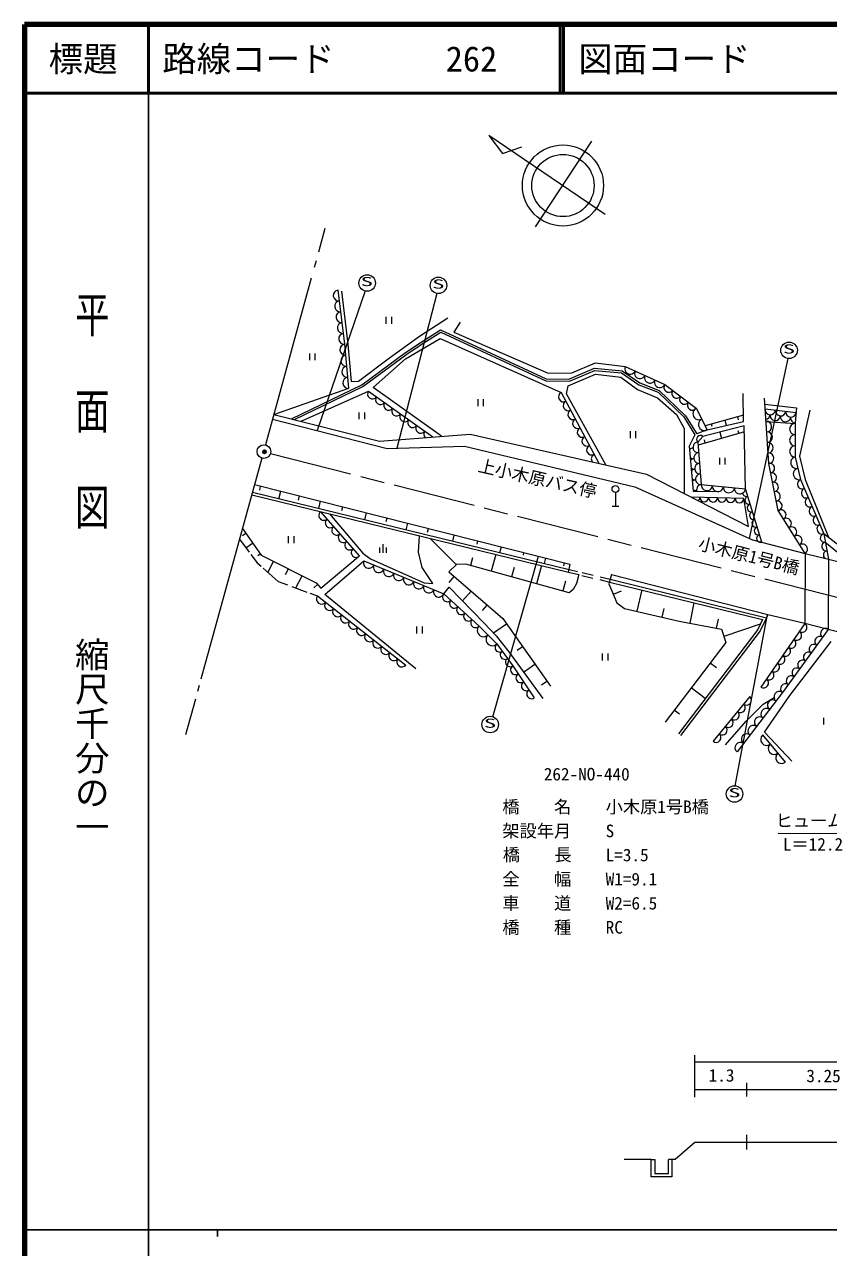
# Model space of a CAD drawing. Units: millimetres, scale not verified. Extents: x 40000 to 680000, y 20000 to 380000.
# Drawn here: x 40000 to 156706, y 202409 to 380000 of the extents above; entities that cross this region are included whole.
import ezdxf
from ezdxf.enums import TextEntityAlignment as Align

# ---------------------------------------------------------------- set-up
doc = ezdxf.new("R2010")
doc.units = ezdxf.units.MM
doc.header["$LTSCALE"] = 1000
doc.header["$PDMODE"] = 32
doc.header["$PDSIZE"] = 500
doc.linetypes.add('CHAIN', pattern=[18.5, 12, -1.5, 3.5, -1.5])
for name, color, linetype, lineweight in [('M-BGD', 7, 'Continuous', 13), ('M-BMK', 2, 'CHAIN', 13), ('M-BMK-SRVR', 3, 'Continuous', 13), ('M-STR-HTXT', 7, 'Continuous', 13), ('M-STR-STR1', 1, 'Continuous', 13), ('M-STR-STR3', 7, 'Continuous', 13), ('M-STR-STRC', 7, 'Continuous', 13), ('M-TTL', 2, 'Continuous', 140), ('M-TTL-BAND', 7, 'Continuous', 25), ('M-TTL-LINE', 7, 'Continuous', 50)]:
    doc.layers.add(name, color=color, linetype=linetype, lineweight=lineweight)
doc.layers.add('M-OTRS', color=6, linetype='Continuous')
doc.layers.add('M-TTL-TXT', color=7, linetype='Continuous')
doc.styles.add('@ＭＳ ゴシック', font='')
doc.styles.add('ＭＳ ゴシック', font='')
doc.styles.get('@ＭＳ ゴシック').set_extended_font_data('@MS Gothic')
doc.styles.get('ＭＳ ゴシック').set_extended_font_data('MS Gothic')

msp = doc.modelspace()

# ---------------------------------------------------------------- linework, layer by layer
at = {"layer": 'M-BGD'}
for p, q in [((86511, 333580), (85516, 341434)), ((86030, 341262), (86922, 333580)), ((92513, 336537), (92513, 337537)), ((93263, 337537), (93263, 336537)), ((97315, 334746), (101465, 337387)), ((103248, 336774), (102314, 335310)), ((92959, 331590), (97315, 334746)), ((95308, 331427), (100359, 334420)), ((97425, 333789), (100397, 335643)), ((97588, 333537), (100419, 335303)), ((100359, 334420), (117899, 326563)), ((100397, 335643), (115731, 328551)), ((100419, 335303), (115662, 328252)), ((102314, 335310), (116018, 329369)), ((81403, 331246), (81403, 332246)), ((82153, 332246), (82153, 331246)), ((87094, 327166), (86511, 333580)), ((86922, 333580), (87403, 328160)), ((88949, 327697), (95306, 332376)), ((89105, 327439), (95478, 332131)), ((95306, 332376), (97425, 333789)), ((95478, 332131), (97588, 333537)), ((88466, 328195), (92959, 331590)), ((90630, 327264), (95308, 331427)), ((119444, 329408), (122869, 330848)), ((122869, 330848), (127190, 330342)), ((127190, 330342), (132951, 327734)), ((115731, 328551), (119034, 328493)), ((116018, 329369), (119444, 329408)), ((118928, 327546), (122904, 329230)), ((119034, 328493), (122743, 330082)), ((119093, 328191), (122791, 329777)), ((122743, 330082), (126760, 329729)), ((122791, 329777), (126655, 329437)), ((122904, 329230), (126552, 328809)), ((126552, 328809), (128984, 326985)), ((126655, 329437), (129179, 327696)), ((126760, 329729), (129320, 327963)), ((76189, 323390), (87094, 327166)), ((78748, 322741), (88949, 327697)), ((79199, 322626), (89105, 327439)), ((80140, 322388), (89930, 326777)), ((87403, 328160), (88466, 328195)), ((89930, 326777), (99255, 320110)), ((100549, 320211), (90630, 327264)), ((115662, 328252), (119093, 328191)), ((118694, 326376), (118928, 327546)), ((128984, 326985), (131884, 325769)), ((129179, 327696), (131981, 326602)), ((129320, 327963), (132146, 326860)), ((132146, 326860), (135942, 323196)), ((132951, 327734), (137506, 324270)), ((105845, 324581), (105845, 325581)), ((106595, 325581), (106595, 324581)), ((117899, 326563), (123385, 316284)), ((124394, 316055), (118694, 326376)), ((131884, 325769), (134644, 323383)), ((131981, 326602), (135707, 323006)), ((144360, 322342), (144305, 326420)), ((148054, 316249), (147399, 325744)), ((76189, 323390), (91512, 319505)), ((88599, 322676), (88599, 323676)), ((89349, 323676), (89349, 322676)), ((134644, 323383), (135766, 321325)), ((137506, 324270), (139102, 321117)), ((144348, 323251), (138801, 321712)), ((147459, 324871), (152055, 324358)), ((147507, 324172), (151999, 323652)), ((152055, 324358), (151880, 322148)), ((153982, 324015), (152514, 317305)), ((75992, 322674), (92623, 318452)), ((135707, 323006), (137321, 320390)), ((135942, 323196), (137576, 320547)), ((144471, 321735), (138464, 320192)), ((139102, 321117), (144360, 322342)), ((139823, 321643), (139732, 321971)), ((141912, 321772), (141705, 322518)), ((143648, 322581), (143526, 323023)), ((144636, 312587), (144471, 321735)), ((147632, 322368), (151879, 322068)), ((151880, 322148), (151866, 317184)), ((91512, 319505), (104687, 320534)), ((104687, 320534), (130265, 314720)), ((127960, 319927), (127960, 320927)), ((128710, 320927), (128710, 319927)), ((135766, 321325), (135772, 311890)), ((137321, 320390), (136470, 318759)), ((139102, 321117), (137576, 320547)), ((138464, 320192), (137747, 319365)), ((144487, 320847), (137784, 318911)), ((138635, 319685), (138776, 319198)), ((140927, 320825), (141195, 319896)), ((143538, 321063), (143669, 320611)), ((92623, 318452), (103889, 318781)), ((103889, 318781), (128580, 312885)), ((136470, 318759), (137059, 312256)), ((137747, 319365), (138243, 313193)), ((140920, 316093), (140920, 317093)), ((141670, 317093), (141670, 316093)), ((149411, 309420), (148054, 316249)), ((151866, 317184), (152625, 313917)), ((152514, 317305), (153311, 313951)), ((130265, 314720), (145087, 307104)), ((73380, 313180), (119155, 301630)), ((74141, 312392), (74282, 312953)), ((128580, 312885), (145679, 305154)), ((138243, 313193), (144636, 312587)), ((147018, 304812), (144636, 312587)), ((152625, 313917), (156024, 306063)), ((153311, 313951), (156695, 305538)), ((72982, 311688), (118959, 300481)), ((73076, 312076), (119054, 300869)), ((76927, 311138), (77199, 312217)), ((79755, 310947), (79903, 311534)), ((125781, 312045), (125782, 310045)), ((144418, 311169), (136754, 311386)), ((137059, 312256), (140558, 312167)), ((145087, 307104), (144418, 311169)), ((82714, 309727), (82975, 310759)), ((82966, 309254), (88615, 302802)), ((86082, 309407), (86217, 309941)), ((89416, 308093), (89663, 309071)), ((125282, 310044), (126282, 310045)), ((153310, 303207), (149411, 309420)), ((84282, 308933), (89089, 303243)), ((92504, 307812), (92632, 308322)), ((95390, 306637), (95625, 307567)), ((71629, 306814), (74356, 302932)), ((71653, 305798), (72115, 306122)), ((78336, 304688), (78336, 305688)), ((79086, 305688), (79086, 304688)), ((97213, 303379), (97353, 305747)), ((98512, 306272), (98646, 306805)), ((102159, 304987), (102380, 305863)), ((156024, 306063), (156695, 302344)), ((160591, 302485), (156024, 306063)), ((71200, 305255), (72609, 303375)), ((72140, 304002), (73121, 304691)), ((91539, 304050), (91539, 303300)), ((92039, 304550), (92039, 303300)), ((92539, 303300), (92539, 304050)), ((98868, 305378), (102673, 301572)), ((105708, 304541), (105822, 304994)), ((109014, 303316), (109221, 304136)), ((145679, 305154), (153310, 303207)), ((160323, 301419), (156189, 304810)), ((72867, 303031), (73774, 301822)), ((73890, 302873), (74230, 303112)), ((74356, 302932), (82318, 298936)), ((75339, 300438), (76141, 302036)), ((82995, 298137), (88448, 302693)), ((83576, 297223), (89239, 302111)), ((89089, 303243), (90217, 302431)), ((89239, 302111), (100863, 297343)), ((90217, 302431), (98026, 298910)), ((97710, 301167), (97213, 303379)), ((105042, 302566), (104737, 301464)), ((108395, 303056), (107723, 300635)), ((112411, 302964), (112498, 303309)), ((115498, 301736), (115692, 302504)), ((156695, 302344), (160323, 301419)), ((73774, 301822), (74336, 301326)), ((74649, 301049), (76828, 299122)), ((77890, 300121), (78306, 300950)), ((99290, 298820), (97710, 301167)), ((102695, 301594), (101608, 300507)), ((101608, 300507), (109423, 293738)), ((104049, 301655), (102695, 301594)), ((119043, 297492), (104049, 301655)), ((111062, 301172), (110685, 299813)), ((115055, 301432), (114325, 298802)), ((118269, 301387), (118380, 301825)), ((119155, 301630), (118934, 300487)), ((118959, 300481), (120480, 300113)), ((119054, 300869), (120255, 300579)), ((120944, 300412), (122541, 300026)), ((125200, 300147), (124808, 298800)), ((125200, 300147), (147881, 294309)), ((76828, 299122), (78193, 298621)), ((78822, 298390), (81001, 297590)), ((79404, 298176), (80295, 299952)), ((81977, 298185), (82546, 298667)), ((82318, 298936), (82995, 298137)), ((98026, 298910), (99290, 298820)), ((101621, 298953), (102384, 299835)), ((118540, 299144), (118150, 297740)), ((120130, 298846), (119658, 297943)), ((120480, 300113), (120130, 298846)), ((120913, 300008), (122505, 299624)), ((123489, 299386), (124898, 299045)), ((123574, 299777), (124993, 299434)), ((124808, 298800), (125982, 296019)), ((124898, 299045), (147109, 293583)), ((124993, 299434), (147682, 293854)), ((81402, 297442), (82540, 297025)), ((82540, 297025), (95354, 286993)), ((96802, 286455), (83576, 297223)), ((100863, 297343), (101653, 298287)), ((100863, 297343), (105975, 292654)), ((101653, 298287), (106720, 293071)), ((103587, 296296), (104823, 297722)), ((119658, 297943), (119043, 297492)), ((126602, 297732), (125462, 297251)), ((129588, 297892), (128872, 294787)), ((106500, 294898), (107179, 295682)), ((125982, 296019), (127112, 295193)), ((127112, 295193), (135021, 293368)), ((132816, 295190), (132528, 293943)), ((137166, 296028), (136599, 293066)), ((106720, 293071), (108478, 291223)), ((109423, 293738), (116336, 283913)), ((135021, 293368), (141148, 292195)), ((140673, 293650), (140421, 292335)), ((147109, 293583), (146423, 292151)), ((147682, 293854), (146766, 291941)), ((153288, 293029), (146884, 283778)), ((147881, 294309), (147682, 293854)), ((147881, 294309), (153288, 293065)), ((96959, 291569), (96959, 292569)), ((97709, 292569), (97709, 291569)), ((105975, 292654), (108568, 290061)), ((108068, 291654), (109955, 292982)), ((146423, 292151), (134918, 276990)), ((146766, 291941), (135237, 276748)), ((141148, 292195), (141800, 290283)), ((146802, 292942), (141509, 291137)), ((156672, 292158), (150034, 282994)), ((181170, 285853), (156672, 292158)), ((108478, 291223), (110296, 288898)), ((108568, 290061), (110863, 286872)), ((111507, 289132), (112281, 289676)), ((141800, 290283), (132979, 278681)), ((151106, 282586), (157084, 290384)), ((110296, 288898), (115215, 282133)), ((123921, 287655), (123921, 288655)), ((124671, 288656), (124671, 287656)), ((110863, 286872), (113993, 282222)), ((112445, 285943), (114092, 287102)), ((140468, 286563), (139520, 287284)), ((115055, 284126), (115812, 284658)), ((138819, 282131), (136780, 283681)), ((145260, 282411), (139962, 275916)), ((150034, 282994), (143422, 274371)), ((147435, 277228), (151106, 282586)), ((144759, 278821), (147235, 281284)), ((147235, 281284), (148793, 282270)), ((135076, 279862), (134316, 280440)), ((141758, 275395), (144759, 278821)), ((156001, 278345), (156001, 279345)), ((151402, 273018), (147435, 277228)), ((150440, 272889), (147163, 276831))]:
    msp.add_line(p, q, dxfattribs=at)
msp.add_circle((125781, 312545), 500, dxfattribs=at)
for centre, radius, start, end in [((85615, 340649), 792, 97.21961, 277.21961), ((85814, 339078), 792, 97.21961, 277.21961), ((86013, 337507), 792, 97.21961, 277.21961), ((86212, 335936), 792, 97.21961, 277.21961), ((86411, 334365), 792, 97.21961, 277.21961), ((86584, 332778), 805, 95.19666, 275.19666), ((86730, 331174), 805, 95.19666, 275.19666), ((86875, 329571), 805, 95.19666, 275.19666), ((127910, 330016), 790, 155.64584, 335.64584), ((87021, 327967), 805, 95.19666, 275.19666), ((129351, 329364), 790, 155.64584, 335.64584), ((130791, 328712), 790, 155.64584, 335.64584), ((90513, 326361), 716, 144.43377, 324.43377), ((132231, 328060), 790, 155.64584, 335.64584), ((133521, 327301), 715, 142.74257, 322.74257), ((134659, 326435), 715, 142.74257, 322.74257), ((91679, 325527), 716, 144.43377, 324.43377), ((92844, 324694), 716, 144.43377, 324.43377), ((118239, 325921), 726, 117.91776, 297.91776), ((118919, 324638), 726, 117.91776, 297.91776), ((135798, 325569), 715, 142.74257, 322.74257), ((136937, 324703), 715, 142.74257, 322.74257), ((94010, 323860), 716, 144.43377, 324.43377), ((95175, 323027), 716, 144.43377, 324.43377), ((119599, 323354), 726, 117.91776, 297.91776), ((137905, 323482), 884, 116.84953, 296.84953), ((148256, 324086), 754, 173.38421, 353.38421), ((147472, 323417), 754, 280.64018, 353.38421), ((148969, 323243), 754, 173.38421, 353.38421), ((149753, 323912), 754, 173.38421, 353.38421), ((151251, 323738), 754, 173.38421, 353.38421), ((96341, 322193), 716, 144.43377, 324.43377), ((97507, 321360), 716, 144.43377, 324.43377), ((120280, 322071), 726, 117.91776, 297.91776), ((138703, 321905), 884, 116.84953, 296.84953), ((147685, 321604), 767, 273.94742, 93.94742), ((150466, 323070), 754, 173.38421, 353.38421), ((151877, 321254), 814, 89.84002, 269.84002), ((151960, 322877), 754, 173.38421, 263.72813), ((98672, 320527), 716, 144.43377, 224.50501), ((120960, 320787), 726, 117.91776, 297.91776), ((121640, 319503), 726, 117.91776, 297.91776), ((138105, 319779), 547, 49.08785, 229.08785), ((147790, 320074), 767, 273.94742, 93.94742), ((151873, 319626), 814, 89.84002, 269.84002), ((122320, 318220), 726, 117.91776, 297.91776), ((137116, 317736), 774, 94.59649, 139.27144), ((137809, 318594), 774, 94.59649, 274.59649), ((147896, 318544), 767, 273.94742, 93.94742), ((151868, 317998), 814, 89.84002, 269.84002), ((123000, 316936), 726, 117.91776, 216.46821), ((137116, 317736), 774, 229.60635, 274.59649), ((137240, 316193), 774, 94.59649, 139.65229), ((137933, 317051), 774, 94.59649, 274.59649), ((138057, 315507), 774, 94.59649, 274.59649), ((148001, 317014), 767, 273.94742, 93.94742), ((148190, 315566), 696, 281.23668, 101.23668), ((152055, 316367), 838, 103.08136, 283.08136), ((137240, 316193), 774, 229.50102, 274.59649), ((137364, 314650), 774, 94.59649, 139.76333), ((138181, 313964), 774, 94.59649, 274.59649), ((148461, 314201), 696, 281.23668, 101.23668), ((152435, 314734), 838, 103.08136, 283.08136), ((137364, 314650), 774, 232.02648, 274.59649), ((137488, 313107), 774, 94.59649, 136.72053), ((138333, 312451), 774, 94.59649, 195.64019), ((139043, 313117), 803, 174.58521, 354.58521), ((140641, 312966), 803, 174.58521, 354.58521), ((142239, 312814), 803, 174.58521, 354.58521), ((143837, 312663), 803, 174.58521, 354.58521), ((148733, 312835), 696, 281.23668, 101.23668), ((152908, 313263), 713, 113.4039, 293.4039), ((153475, 311954), 713, 113.4039, 293.4039), ((137488, 313107), 774, 236.36963, 274.59649), ((137392, 311368), 639, 307.22495, 358.38326), ((138670, 311332), 639, 178.38326, 358.38326), ((139947, 311296), 639, 178.38326, 358.38326), ((141225, 311260), 639, 178.38326, 358.38326), ((142502, 311224), 639, 178.38326, 358.38326), ((143779, 311187), 639, 178.38326, 358.38326), ((144806, 312031), 581, 186.83275, 287.02991), ((145147, 310921), 581, 107.02991, 287.02991), ((149004, 311469), 696, 281.23668, 101.23668), ((149275, 310103), 696, 281.23668, 101.23668), ((154041, 310645), 713, 113.4039, 293.4039), ((83437, 308716), 715, 131.2026, 311.2026), ((145487, 309810), 581, 107.02991, 287.02991), ((145827, 308700), 581, 107.02991, 287.02991), ((149801, 308799), 734, 302.1131, 122.1131), ((154608, 309336), 713, 113.4039, 293.4039), ((84378, 307641), 715, 131.2026, 311.2026), ((146167, 307589), 581, 107.02991, 287.02991), ((150581, 307557), 734, 302.1131, 122.1131), ((155174, 308027), 713, 113.4039, 293.4039), ((155741, 306718), 713, 113.4039, 293.4039), ((85320, 306566), 715, 131.2026, 311.2026), ((86261, 305490), 715, 131.2026, 311.2026), ((146507, 306478), 581, 107.02991, 287.02991), ((146848, 305368), 581, 107.02991, 287.02991), ((151361, 306314), 734, 302.1131, 122.1131), ((152140, 305071), 734, 302.1131, 122.1131), ((156136, 305444), 630, 100.22046, 280.22046), ((87203, 304415), 715, 131.2026, 311.2026), ((88144, 303339), 715, 131.2026, 311.2026), ((152920, 303829), 734, 302.1131, 122.1131), ((156359, 304204), 630, 100.22046, 280.22046), ((89965, 301813), 785, 157.69603, 337.69603), ((156583, 302964), 630, 100.22046, 231.16252), ((91418, 301217), 785, 157.69603, 337.69603), ((92871, 300621), 785, 157.69603, 337.69603), ((94324, 300025), 785, 157.69603, 337.69603), ((95777, 299429), 785, 157.69603, 337.69603), ((97230, 298833), 785, 157.69603, 337.69603), ((98683, 298237), 785, 157.69603, 337.69603), ((83122, 296569), 740, 141.94486, 321.94486), ((100136, 297641), 785, 157.69603, 337.69603), ((101374, 296874), 694, 137.4691, 317.4691), ((84287, 295657), 740, 141.94486, 321.94486), ((85452, 294745), 740, 141.94486, 321.94486), ((102396, 295936), 694, 137.4691, 317.4691), ((103419, 294998), 694, 137.4691, 317.4691), ((86617, 293833), 740, 141.94486, 321.94486), ((87782, 292921), 740, 141.94486, 321.94486), ((104441, 294060), 694, 137.4691, 317.4691), ((105463, 293123), 694, 137.4691, 317.4691), ((152887, 292451), 703, 235.30703, 55.30703), ((88947, 292009), 740, 141.94486, 321.94486), ((90112, 291097), 740, 141.94486, 321.94486), ((106623, 292006), 917, 135.00223, 315.00223), ((107919, 290709), 917, 135.00223, 315.00223), ((152087, 291295), 703, 235.30703, 55.30703), ((156257, 291586), 707, 54.08277, 234.08277), ((91277, 290185), 740, 141.94486, 321.94486), ((92442, 289273), 740, 141.94486, 321.94486), ((108950, 289529), 655, 125.74201, 305.74201), ((150486, 288982), 703, 235.30703, 55.30703), ((151286, 290138), 703, 235.30703, 55.30703), ((154598, 289295), 707, 54.08277, 234.08277), ((155427, 290440), 707, 54.08277, 234.08277), ((93607, 288361), 740, 141.94486, 321.94486), ((94772, 287449), 740, 141.94486, 321.94486), ((109715, 288466), 655, 125.74201, 305.74201), ((110480, 287403), 655, 125.74201, 305.74201), ((149685, 287826), 703, 235.30703, 55.30703), ((152938, 287004), 707, 54.08277, 234.08277), ((153768, 288149), 707, 54.08277, 234.08277), ((111254, 286291), 701, 123.94582, 303.94582), ((148085, 285513), 703, 235.30703, 55.30703), ((148885, 286669), 703, 235.30703, 55.30703), ((152108, 285858), 707, 54.08277, 234.08277), ((112037, 285128), 701, 123.94582, 303.94582), ((112819, 283966), 701, 123.94582, 303.94582), ((147284, 284357), 703, 235.30703, 55.30703), ((150449, 283567), 707, 54.08277, 234.08277), ((151279, 284713), 707, 54.08277, 234.08277), ((113601, 282803), 701, 123.94582, 303.94582), ((144819, 281870), 698, 230.79503, 50.79503), ((149562, 282378), 776, 52.51747, 232.51747), ((143936, 280787), 698, 230.79503, 50.79503), ((147673, 279915), 776, 52.51747, 232.51747), ((148617, 281147), 776, 52.51747, 232.51747), ((142170, 278622), 698, 230.79503, 50.79503), ((143053, 279705), 698, 230.79503, 50.79503), ((146728, 278683), 776, 52.51747, 232.51747), ((141287, 277540), 698, 230.79503, 50.79503), ((145783, 277451), 776, 52.51747, 232.51747), ((140404, 276457), 698, 230.79503, 50.79503), ((143894, 274987), 776, 52.51747, 232.51747), ((144839, 276219), 776, 52.51747, 232.51747), ((147709, 276174), 854, 129.73181, 309.73181), ((148802, 274860), 854, 129.73181, 309.73181), ((149894, 273546), 854, 129.73181, 309.73181)]:
    msp.add_arc(centre, radius, start, end, dxfattribs=at)
at = {"layer": 'M-BMK'}
msp.add_line((75714, 317698), (170725, 293589), dxfattribs=at)
at = {"layer": 'M-BMK-SRVR'}
for p, q in [((107410, 363901), (109391, 361271)), ((124276, 352420), (107410, 363901)), ((114188, 350634), (122334, 363043)), ((109391, 361271), (112185, 362249)), ((83609, 350359), (82661, 346916)), ((82319, 345672), (82060, 344731)), ((81624, 343145), (74969, 318954)), ((74438, 317025), (65616, 284959)), ((65352, 283999), (65114, 283137)), ((64815, 282048), (63390, 276871))]:
    msp.add_line(p, q, dxfattribs=at)
for centre, radius in [((118161, 356614), 5885), ((118161, 356614), 4520), ((74754, 317979), 1000)]:
    msp.add_circle(centre, radius, dxfattribs=at)
at = {"layer": 'M-OTRS'}
msp.add_point((74846, 317959), dxfattribs=at)
at = {"layer": 'M-STR-HTXT'}
for p, q in [((137288, 224260), (137287, 230330)), ((188287, 229332), (137287, 229330)), ((144788, 226330), (144788, 224330)), ((188288, 225332), (137288, 225330)), ((144858, 216661), (144858, 218762)), ((137288, 217660), (134433, 215176)), ((180858, 217662), (137288, 217660)), ((130978, 215176), (127053, 215176)), ((130978, 215176), (131478, 215176)), ((130978, 212676), (130978, 215176)), ((131478, 215176), (131478, 213176)), ((133478, 213176), (133478, 215176)), ((134433, 215176), (133478, 215176)), ((133978, 215176), (133978, 212676)), ((131478, 213176), (133478, 213176)), ((133978, 212676), (130978, 212676))]:
    msp.add_line(p, q, dxfattribs=at)
at = {"layer": 'M-STR-STR1'}
for p, q in [((153310, 303207), (153288, 293029)), ((153310, 303207), (156695, 302344)), ((156695, 302344), (156672, 292158)), ((156672, 292158), (153288, 293029))]:
    msp.add_line(p, q, dxfattribs=at)
at = {"layer": 'M-STR-STR3'}
msp.add_line((168424, 262499), (149402, 262509), dxfattribs=at)
at = {"layer": 'M-STR-STRC'}
for p, q in [((89430, 341301), (82483, 321026)), ((99839, 340944), (94070, 318495)), ((150791, 331503), (145171, 305383)), ((107971, 279489), (114590, 302782)), ((143172, 269458), (147865, 294314))]:
    msp.add_line(p, q, dxfattribs=at)
for centre in [(89740, 342460), (100087, 342118), (150980, 332688), (107598, 278348), (143065, 268263)]:
    msp.add_circle(centre, 1200, dxfattribs=at)
at = {"layer": 'M-TTL'}
for p, q in [((40000, 380000), (40000, 20000)), ((680000, 380000), (40000, 380000))]:
    msp.add_line(p, q, dxfattribs=at)
at = {"layer": 'M-TTL-BAND'}
for p, q in [((58000, 370000), (58000, 20000)), ((40000, 205000), (579000, 205000)), ((68000, 205000), (68000, 204000))]:
    msp.add_line(p, q, dxfattribs=at)
at = {"layer": 'M-TTL-LINE'}
for p, q in [((58000, 380000), (58000, 370000)), ((117750, 380000), (117750, 370000)), ((118250, 380000), (118250, 370000)), ((40000, 370000), (680000, 370000))]:
    msp.add_line(p, q, dxfattribs=at)

# ---------------------------------------------------------------- texts
at = {"layer": 'M-STR-HTXT', "style": 'ＭＳ ゴシック'}
for s, rotation, p in [('上小木原バス停', 347.173, (105606, 314593)), ('1.3', 0.002, (139313, 225946)), ('3.25', 0.002, (153487, 225867))]:
    msp.add_text(s, height=1833, rotation=rotation, dxfattribs=at).set_placement(p, align=Align.BOTTOM_LEFT)
at = {"layer": 'M-STR-STR1', "style": 'ＭＳ ゴシック'}
for s, rotation, p in [('小木原1号B橋', 345.712, (137532, 303288)), ('262-NO-440', 0.002, (115376, 269678)), ('橋\u3000\u3000名', 0.002, (109358, 264937)), ('小木原1号B橋', 0.002, (124358, 264937)), ('架設年月', 0.002, (109358, 261437)), ('S', 0.002, (124358, 261437)), ('橋\u3000  長', 0.002, (109427, 257988)), ('L=3.5', 0.002, (124358, 257937)), ('全\u3000\u3000幅', 0.002, (109359, 254437)), ('W1=9.1', 0.002, (124359, 254437)), ('車\u3000\u3000道', 0.002, (109359, 250937)), ('W2=6.5', 0.002, (124359, 250937)), ('橋\u3000\u3000種', 0.002, (109359, 247437)), ('RC', 0.002, (124359, 247437))]:
    msp.add_text(s, height=1833, rotation=rotation, dxfattribs=at).set_placement(p, align=Align.BOTTOM_LEFT)
at = {"layer": 'M-STR-STR3', "style": 'ＭＳ ゴシック'}
for s, p in [('ヒューム管Φ400', (149027, 262930)), ('L＝12.2', (150081, 259502))]:
    msp.add_text(s, height=1833, rotation=0.002, dxfattribs=at).set_placement(p, align=Align.BOTTOM_LEFT)
at = {"layer": 'M-STR-STRC', "style": 'ＭＳ ゴシック', "width": 2}
for p in [(88791, 341617), (99169, 341255), (150062, 331825), (106680, 277485), (142147, 267400)]:
    msp.add_text('S', height=1320, rotation=0.002, dxfattribs=at).set_placement(p, align=Align.BOTTOM_LEFT)
at = {"layer": 'M-TTL-BAND', "style": '@ＭＳ ゴシック', "width": 1.4}
msp.add_text('平  面  図', height=3666, rotation=270, dxfattribs=at).set_placement((49777, 306475), align=Align.MIDDLE_RIGHT)
at = {"layer": 'M-TTL-BAND', "style": '@ＭＳ ゴシック'}
msp.add_text('縮尺千分の一', height=3666, rotation=270, dxfattribs=at).set_placement((49777, 261030), align=Align.MIDDLE_RIGHT)
at = {"layer": 'M-TTL-TXT', "style": 'ＭＳ ゴシック'}
msp.add_text('標題', height=3666, dxfattribs=at).set_placement((48500, 375000), align=Align.MIDDLE_CENTER)
for s, p in [('路線コード', (60000, 375000)), ('262', (101142, 375000)), ('図面コード', (120380, 375000))]:
    msp.add_text(s, height=3666, dxfattribs=at).set_placement(p, align=Align.MIDDLE_LEFT)

doc.saveas('drawing.dxf')
